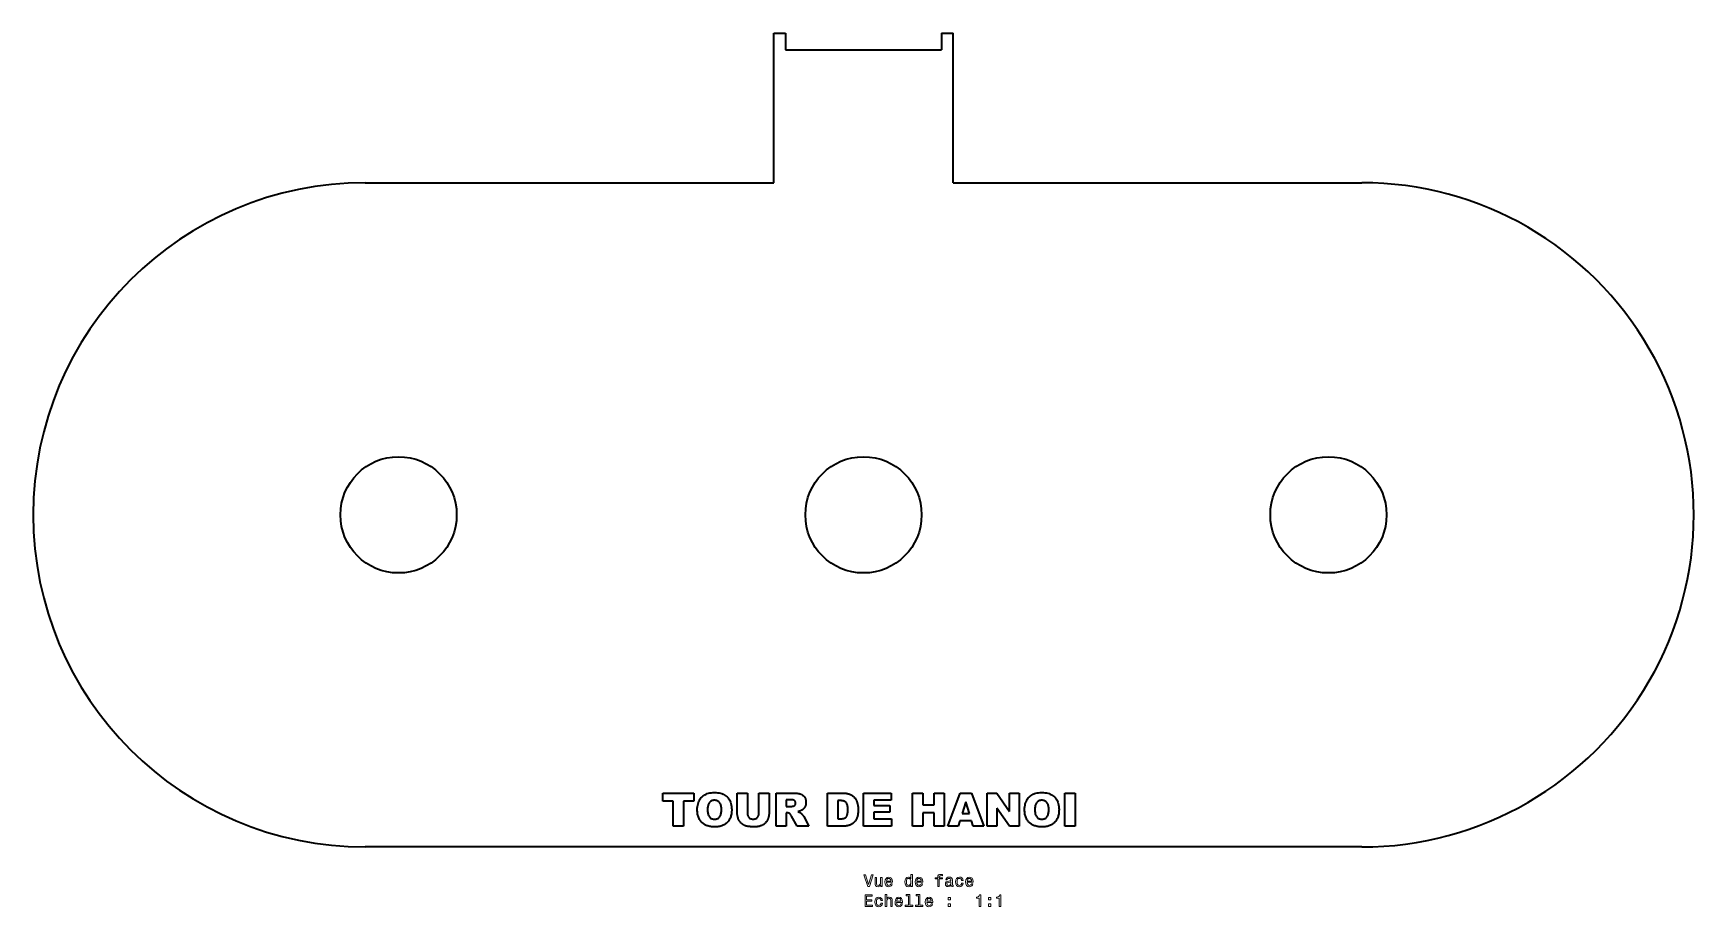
# Model space of a CAD drawing. Extents: x 170 to 670, y 157 to 420.
import ezdxf

# ---------------------------------------------------------------- set-up
doc = ezdxf.new("R2010")
doc.units = 0

msp = doc.modelspace()

# ---------------------------------------------------------------- linework, layer by layer
at = {"color": 7, "lineweight": 35}
for p, q in [((393.5, 374.5), (393.5, 419.5)), ((393.5, 419.5), (397, 419.5)), ((397, 419.5), (397, 414.5)), ((444, 419.5), (447.5, 419.5)), ((444, 419.5), (444, 414.5)), ((447.5, 374.5), (447.5, 419.5)), ((397, 414.5), (444, 414.5)), ((270.5, 374.5), (393.5, 374.5)), ((447.5, 374.5), (570.5, 374.5)), ((360.049805, 188.264359), (360.049805, 190.733658)), ((360.049805, 190.733658), (369.442688, 190.733658)), ((369.442688, 190.733658), (369.442688, 188.264359)), ((372.100067, 189.799149), (372.405029, 190.031067)), ((372.405029, 190.031067), (372.731445, 190.235703)), ((372.731445, 190.235703), (373.079254, 190.413055)), ((373.079254, 190.413055), (373.448486, 190.563126)), ((373.448486, 190.563126), (373.839172, 190.685913)), ((373.839172, 190.685913), (374.251221, 190.781403)), ((374.251221, 190.781403), (374.684723, 190.849625)), ((374.684723, 190.849625), (375.139648, 190.890549)), ((375.139648, 190.890549), (375.615967, 190.90419)), ((375.615967, 190.90419), (376.103821, 190.890793)), ((376.103821, 190.890793), (376.568756, 190.850571)), ((376.568756, 190.850571), (377.010773, 190.783554)), ((377.010773, 190.783554), (377.429871, 190.689728)), ((377.429871, 190.689728), (377.82605, 190.569092)), ((377.82605, 190.569092), (378.19931, 190.421646)), ((378.19931, 190.421646), (378.549652, 190.247406)), ((378.549652, 190.247406), (378.877075, 190.046341)), ((378.877075, 190.046341), (379.18158, 189.818481)), ((382.484985, 184.771851), (382.484985, 190.733658)), ((382.484985, 190.733658), (385.568207, 190.733658)), ((385.568207, 190.733658), (385.568207, 184.628616)), ((388.985657, 184.628616), (388.985657, 190.733658)), ((388.985657, 190.733658), (392.068909, 190.733658)), ((392.068909, 190.733658), (392.068909, 184.771851)), ((394.156189, 190.733658), (399.306274, 190.733658)), ((394.156189, 180.733658), (394.156189, 190.733658)), ((399.306274, 190.733658), (399.585999, 190.731201)), ((399.585999, 190.731201), (399.852234, 190.723831)), ((399.852234, 190.723831), (400.10498, 190.711563)), ((400.10498, 190.711563), (400.344208, 190.694366)), ((400.344208, 190.694366), (400.569916, 190.672272)), ((400.569916, 190.672272), (400.782135, 190.645248)), ((400.782135, 190.645248), (400.980835, 190.613327)), ((400.980835, 190.613327), (401.166016, 190.576492)), ((401.166016, 190.576492), (401.337708, 190.534744)), ((401.337708, 190.534744), (401.495911, 190.488098)), ((401.495911, 190.488098), (401.644409, 190.434784)), ((401.644409, 190.434784), (401.787048, 190.373077)), ((401.787048, 190.373077), (401.923798, 190.302994)), ((401.923798, 190.302994), (402.054688, 190.224518)), ((402.054688, 190.224518), (402.179749, 190.13765)), ((402.179749, 190.13765), (402.298889, 190.042389)), ((402.298889, 190.042389), (402.412201, 189.938736)), ((409.681458, 180.733658), (409.681458, 190.733658)), ((409.681458, 190.733658), (414.272156, 190.733658)), ((414.272156, 190.733658), (414.538452, 190.72998)), ((414.538452, 190.72998), (414.794281, 190.718918)), ((414.794281, 190.718918), (415.039673, 190.7005)), ((415.039673, 190.7005), (415.274628, 190.674728)), ((415.274628, 190.674728), (415.499146, 190.641571)), ((415.499146, 190.641571), (415.713226, 190.601059)), ((415.713226, 190.601059), (415.916901, 190.553162)), ((415.916901, 190.553162), (416.110107, 190.49791)), ((416.110107, 190.49791), (416.292877, 190.435303)), ((416.292877, 190.435303), (416.46521, 190.365311)), ((416.46521, 190.365311), (416.629425, 190.288437)), ((416.629425, 190.288437), (416.787842, 190.205139)), ((416.787842, 190.205139), (416.940491, 190.115448)), ((416.940491, 190.115448), (417.087311, 190.019333)), ((417.087311, 190.019333), (417.228333, 189.916809)), ((420.5, 180.733658), (420.5, 190.733658)), ((420.5, 190.733658), (428.781036, 190.733658)), ((428.781036, 190.733658), (428.781036, 188.598602)), ((435.268066, 180.733658), (435.268066, 190.733658)), ((435.268066, 190.733658), (438.358124, 190.733658)), ((438.358124, 190.733658), (438.358124, 187.234344)), ((441.73465, 190.733658), (444.838318, 190.733658)), ((441.73465, 187.234344), (441.73465, 190.733658)), ((444.838318, 190.733658), (444.838318, 180.733658)), ((445.881989, 180.733658), (449.640503, 190.733658)), ((449.640503, 190.733658), (453.010223, 190.733658)), ((453.010223, 190.733658), (456.768738, 180.733658)), ((457.77832, 180.733658), (457.77832, 190.733658)), ((457.77832, 190.733658), (460.663696, 190.733658)), ((460.663696, 190.733658), (464.429047, 185.201599)), ((464.429047, 185.201599), (464.429047, 190.733658)), ((464.429047, 190.733658), (467.341736, 190.733658)), ((467.341736, 190.733658), (467.341736, 180.733658)), ((470.653961, 189.799149), (470.958923, 190.031067)), ((470.958923, 190.031067), (471.285339, 190.235703)), ((471.285339, 190.235703), (471.633148, 190.413055)), ((471.633148, 190.413055), (472.00238, 190.563126)), ((472.00238, 190.563126), (472.393036, 190.685913)), ((472.393036, 190.685913), (472.805115, 190.781403)), ((472.805115, 190.781403), (473.238617, 190.849625)), ((473.238617, 190.849625), (473.693512, 190.890549)), ((473.693512, 190.890549), (474.169861, 190.90419)), ((474.169861, 190.90419), (474.657715, 190.890793)), ((474.657715, 190.890793), (475.12265, 190.850571)), ((475.12265, 190.850571), (475.564667, 190.783554)), ((475.564667, 190.783554), (475.983765, 190.689728)), ((475.983765, 190.689728), (476.379944, 190.569092)), ((476.379944, 190.569092), (476.753204, 190.421646)), ((476.753204, 190.421646), (477.103546, 190.247406)), ((477.103546, 190.247406), (477.430969, 190.046341)), ((477.430969, 190.046341), (477.735474, 189.818481)), ((481.154846, 180.733658), (481.154846, 190.733658)), ((481.154846, 190.733658), (484.251709, 190.733658)), ((484.251709, 190.733658), (484.251709, 180.733658)), ((363.201233, 188.264359), (360.049805, 188.264359)), ((363.201233, 180.733658), (363.201233, 188.264359)), ((366.29126, 188.264359), (366.29126, 180.733658)), ((369.442688, 188.264359), (366.29126, 188.264359)), ((370.45224, 185.726837), (370.465881, 186.205765)), ((370.459137, 185.382095), (370.45224, 185.726837)), ((370.479797, 185.049072), (370.459137, 185.382095)), ((370.465881, 186.205765), (370.506836, 186.662994)), ((370.514252, 184.727798), (370.479797, 185.049072)), ((370.506836, 186.662994), (370.575043, 187.098526)), ((370.575043, 187.098526), (370.670532, 187.512375)), ((370.670532, 187.512375), (370.793304, 187.904526)), ((370.793304, 187.904526), (370.94339, 188.274994)), ((370.94339, 188.274994), (371.120728, 188.623764)), ((371.120728, 188.623764), (371.325378, 188.950851)), ((371.325378, 188.950851), (371.557312, 189.256241)), ((371.557312, 189.256241), (371.816498, 189.539932)), ((371.816498, 189.539932), (372.100067, 189.799149)), ((373.547943, 186.010132), (373.542297, 185.713196)), ((373.542297, 185.713196), (373.547913, 185.418854)), ((373.547913, 185.418854), (373.564819, 185.141571)), ((373.564941, 186.289734), (373.547943, 186.010132)), ((373.564819, 185.141571), (373.592957, 184.881332)), ((373.593262, 186.552002), (373.564941, 186.289734)), ((373.632874, 186.796967), (373.593262, 186.552002)), ((373.683838, 187.024582), (373.632874, 186.796967)), ((373.746094, 187.234879), (373.683838, 187.024582)), ((373.819702, 187.427856), (373.746094, 187.234879)), ((373.904633, 187.6035), (373.819702, 187.427856)), ((374.000885, 187.761826), (373.904633, 187.6035)), ((374.108459, 187.902832), (374.000885, 187.761826)), ((374.225372, 188.028549), (374.108459, 187.902832)), ((374.34967, 188.141022), (374.225372, 188.028549)), ((374.481323, 188.24028), (374.34967, 188.141022)), ((374.620331, 188.326294), (374.481323, 188.24028)), ((374.766724, 188.399078), (374.620331, 188.326294)), ((374.920471, 188.458618), (374.766724, 188.399078)), ((375.081573, 188.504944), (374.920471, 188.458618)), ((375.250061, 188.538025), (375.081573, 188.504944)), ((375.425903, 188.557877), (375.250061, 188.538025)), ((375.609131, 188.564484), (375.425903, 188.557877)), ((375.800171, 188.557968), (375.609131, 188.564484)), ((375.983093, 188.538437), (375.800171, 188.557968)), ((376.157898, 188.505859), (375.983093, 188.538437)), ((376.324554, 188.460266), (376.157898, 188.505859)), ((376.483124, 188.401627), (376.324554, 188.460266)), ((376.633545, 188.329971), (376.483124, 188.401627)), ((376.775879, 188.245285), (376.633545, 188.329971)), ((376.910095, 188.147568), (376.775879, 188.245285)), ((377.036194, 188.036835), (376.910095, 188.147568)), ((377.154175, 187.913055), (377.036194, 188.036835)), ((377.26239, 187.775162), (377.154175, 187.913055)), ((377.359192, 187.622055), (377.26239, 187.775162)), ((377.444641, 187.453751), (377.359192, 187.622055)), ((377.518677, 187.270218), (377.444641, 187.453751)), ((377.58136, 187.071487), (377.518677, 187.270218)), ((377.632599, 186.857529), (377.58136, 187.071487)), ((377.672485, 186.628372), (377.632599, 186.857529)), ((377.700958, 186.384003), (377.672485, 186.628372)), ((377.674622, 184.935501), (377.701904, 185.219604)), ((377.718048, 186.12442), (377.700958, 186.384003)), ((377.701904, 185.219604), (377.718262, 185.524307)), ((377.723755, 185.849625), (377.718048, 186.12442)), ((377.718262, 185.524307), (377.723755, 185.849625)), ((379.18158, 189.818481), (379.463165, 189.563812)), ((379.463165, 189.563812), (379.719788, 189.284988)), ((379.719788, 189.284988), (379.949402, 188.98468)), ((379.949402, 188.98468), (380.151978, 188.662888)), ((380.151978, 188.662888), (380.327576, 188.319611)), ((380.327576, 188.319611), (380.476135, 187.954834)), ((380.476135, 187.954834), (380.597687, 187.568588)), ((380.597687, 187.568588), (380.69223, 187.160843)), ((380.69223, 187.160843), (380.759766, 186.731613)), ((380.759766, 186.731613), (380.800262, 186.280899)), ((380.790161, 185.132706), (380.760681, 184.813644)), ((380.807861, 185.464386), (380.790161, 185.132706)), ((380.800262, 186.280899), (380.813782, 185.808685)), ((380.813782, 185.808685), (380.807861, 185.464386)), ((397.259888, 188.714554), (397.259888, 186.681824)), ((398.61731, 188.714554), (397.259888, 188.714554)), ((397.259888, 186.681824), (398.562744, 186.681824)), ((398.562744, 186.681824), (398.609009, 186.683182)), ((398.609009, 186.683182), (398.663147, 186.687271)), ((398.781097, 188.71196), (398.61731, 188.714554)), ((398.663147, 186.687271), (398.72522, 186.694092)), ((398.72522, 186.694092), (398.795227, 186.703644)), ((398.934113, 188.704193), (398.781097, 188.71196)), ((398.795227, 186.703644), (398.873108, 186.715927)), ((398.873108, 186.715927), (398.958923, 186.730927)), ((399.076324, 188.691223), (398.934113, 188.704193)), ((398.958923, 186.730927), (399.052673, 186.748657)), ((399.052673, 186.748657), (399.154297, 186.769135)), ((399.207764, 188.67308), (399.076324, 188.691223)), ((399.154297, 186.769135), (399.263855, 186.792328)), ((399.32843, 188.64975), (399.207764, 188.67308)), ((399.263855, 186.792328), (399.381317, 186.818237)), ((399.438324, 188.621246), (399.32843, 188.64975)), ((399.381317, 186.818237), (399.441589, 186.832428)), ((399.537445, 188.58754), (399.438324, 188.621246)), ((399.441589, 186.832428), (399.499573, 186.850433)), ((399.499573, 186.850433), (399.555359, 186.872269)), ((399.625793, 188.54866), (399.537445, 188.58754)), ((399.555359, 186.872269), (399.608856, 186.897919)), ((399.608856, 186.897919), (399.660126, 186.927383)), ((399.703339, 188.504593), (399.625793, 188.54866)), ((399.660126, 186.927383), (399.709137, 186.960663)), ((399.770142, 188.455353), (399.703339, 188.504593)), ((399.709137, 186.960663), (399.75589, 186.997772)), ((399.75589, 186.997772), (399.800415, 187.038712)), ((399.82843, 188.40126), (399.770142, 188.455353)), ((399.800415, 187.038712), (399.842651, 187.08345)), ((399.880615, 188.342667), (399.82843, 188.40126)), ((399.842651, 187.08345), (399.88269, 187.132019)), ((399.926666, 188.279572), (399.880615, 188.342667)), ((399.88269, 187.132019), (399.919617, 187.183243)), ((399.919617, 187.183243), (399.952637, 187.235977)), ((399.966553, 188.21196), (399.926666, 188.279572)), ((399.952637, 187.235977), (399.981812, 187.290207)), ((400.000336, 188.139862), (399.966553, 188.21196)), ((399.981812, 187.290207), (400.00708, 187.345932)), ((400.027954, 188.063263), (400.000336, 188.139862)), ((400.00708, 187.345932), (400.028473, 187.403168)), ((400.049438, 187.982162), (400.027954, 188.063263)), ((400.028473, 187.403168), (400.045959, 187.461899)), ((400.045959, 187.461899), (400.05957, 187.522125)), ((400.064819, 187.896545), (400.049438, 187.982162)), ((400.05957, 187.522125), (400.069305, 187.583862)), ((400.074005, 187.806442), (400.064819, 187.896545)), ((400.069305, 187.583862), (400.075134, 187.647095)), ((400.077087, 187.711823), (400.074005, 187.806442)), ((400.075134, 187.647095), (400.077087, 187.711823)), ((400.900879, 185.17923), (400.766022, 185.147034)), ((400.766022, 185.147034), (400.873535, 185.110199)), ((400.873535, 185.110199), (400.975037, 185.073364)), ((401.029877, 185.213058), (400.900879, 185.17923)), ((400.975037, 185.073364), (401.070526, 185.03653)), ((401.153015, 185.248535), (401.029877, 185.213058)), ((401.070526, 185.03653), (401.160034, 184.999695)), ((401.270264, 185.285629), (401.153015, 185.248535)), ((401.381653, 185.324387), (401.270264, 185.285629)), ((401.487183, 185.364761), (401.381653, 185.324387)), ((401.586853, 185.406784), (401.487183, 185.364761)), ((401.680634, 185.450439), (401.586853, 185.406784)), ((401.768555, 185.495728), (401.680634, 185.450439)), ((401.850616, 185.542664), (401.768555, 185.495728)), ((401.972107, 185.61998), (401.850616, 185.542664)), ((402.088257, 185.701874), (401.972107, 185.61998)), ((402.199097, 185.78833), (402.088257, 185.701874)), ((402.304626, 185.879364), (402.199097, 185.78833)), ((402.404846, 185.97496), (402.304626, 185.879364)), ((402.499725, 186.075134), (402.404846, 185.97496)), ((402.412201, 189.938736), (402.519653, 189.826706)), ((402.589294, 186.179871), (402.499725, 186.075134)), ((402.519653, 189.826706), (402.621216, 189.706268)), ((402.673523, 186.289185), (402.589294, 186.179871)), ((402.621216, 189.706268), (402.716919, 189.577454)), ((402.752441, 186.403061), (402.673523, 186.289185)), ((402.716919, 189.577454), (402.805054, 189.441528)), ((402.82605, 186.521515), (402.752441, 186.403061)), ((402.805054, 189.441528), (402.883911, 189.29982)), ((402.893433, 186.644531), (402.82605, 186.521515)), ((402.883911, 189.29982), (402.953491, 189.152313)), ((402.953735, 186.772125), (402.893433, 186.644531)), ((402.953491, 189.152313), (403.013794, 188.999008)), ((403.006958, 186.904297), (402.953735, 186.772125)), ((403.05307, 187.041031), (403.006958, 186.904297)), ((403.013794, 188.999008), (403.064819, 188.839905)), ((403.092102, 187.182327), (403.05307, 187.041031)), ((403.064819, 188.839905), (403.106567, 188.674988)), ((403.124023, 187.328201), (403.092102, 187.182327)), ((403.106567, 188.674988), (403.139008, 188.504288)), ((403.148834, 187.478638), (403.124023, 187.328201)), ((403.139008, 188.504288), (403.162201, 188.327789)), ((403.166565, 187.633652), (403.148834, 187.478638)), ((403.162201, 188.327789), (403.176117, 188.145493)), ((403.177216, 187.793243), (403.166565, 187.633652)), ((403.176117, 188.145493), (403.180756, 187.957397)), ((403.180756, 187.957397), (403.177216, 187.793243)), ((413.542297, 188.468994), (412.771484, 188.468994)), ((412.771484, 188.468994), (412.771484, 183.005142)), ((413.775574, 188.46312), (413.542297, 188.468994)), ((413.995239, 188.445526), (413.775574, 188.46312)), ((414.201233, 188.416199), (413.995239, 188.445526)), ((414.393585, 188.375137), (414.201233, 188.416199)), ((414.572296, 188.322327), (414.393585, 188.375137)), ((414.737366, 188.257812), (414.572296, 188.322327)), ((414.888794, 188.181549), (414.737366, 188.257812)), ((415.026611, 188.093552), (414.888794, 188.181549)), ((415.150757, 187.99382), (415.026611, 188.093552)), ((415.261261, 187.882355), (415.150757, 187.99382)), ((415.359772, 187.755005), (415.261261, 187.882355)), ((415.447876, 187.607605), (415.359772, 187.755005)), ((415.525635, 187.44014), (415.447876, 187.607605)), ((415.593048, 187.252625), (415.525635, 187.44014)), ((415.650085, 187.045044), (415.593048, 187.252625)), ((415.696716, 186.817429), (415.650085, 187.045044)), ((415.733032, 186.569748), (415.696716, 186.817429)), ((415.758942, 186.302002), (415.733032, 186.569748)), ((415.742554, 184.852341), (415.758789, 185.045898)), ((415.758789, 185.045898), (415.770386, 185.252762)), ((415.774506, 186.014221), (415.758942, 186.302002)), ((415.770386, 185.252762), (415.777344, 185.472916)), ((415.779663, 185.706375), (415.774506, 186.014221)), ((415.777344, 185.472916), (415.779663, 185.706375)), ((417.228333, 189.916809), (417.363556, 189.807877)), ((417.363556, 189.807877), (417.493011, 189.69252)), ((417.493011, 189.69252), (417.616638, 189.57077)), ((417.616638, 189.57077), (417.734497, 189.442596)), ((417.734497, 189.442596), (417.846527, 189.308014)), ((417.846527, 189.308014), (417.952637, 189.167969)), ((417.952637, 189.167969), (418.052795, 189.023422)), ((418.052795, 189.023422), (418.146942, 188.874374)), ((418.146942, 188.874374), (418.235077, 188.72084)), ((418.235077, 188.72084), (418.3172, 188.56279)), ((418.3172, 188.56279), (418.393311, 188.400238)), ((418.393311, 188.400238), (418.46344, 188.233185)), ((418.46344, 188.233185), (418.527557, 188.06163)), ((418.527557, 188.06163), (418.585663, 187.885574)), ((418.585663, 187.885574), (418.637787, 187.705002)), ((418.637787, 187.705002), (418.684448, 187.521103)), ((418.684448, 187.521103), (418.726196, 187.335022)), ((418.726196, 187.335022), (418.763031, 187.146759)), ((418.763031, 187.146759), (418.794952, 186.956299)), ((418.794952, 186.956299), (418.82196, 186.763672)), ((418.82196, 186.763672), (418.844086, 186.568848)), ((418.844086, 186.568848), (418.861267, 186.371857)), ((418.868744, 185.15535), (418.850525, 184.870728)), ((418.861267, 186.371857), (418.873535, 186.172668)), ((418.8797, 185.454361), (418.868744, 185.15535)), ((418.873535, 186.172668), (418.88089, 185.971313)), ((418.883362, 185.767761), (418.8797, 185.454361)), ((418.88089, 185.971313), (418.883362, 185.767761)), ((423.596863, 188.598602), (423.596863, 187.009232)), ((428.781036, 188.598602), (423.596863, 188.598602)), ((423.596863, 187.009232), (428.405853, 187.009232)), ((428.405853, 187.009232), (428.405853, 184.969681)), ((438.358124, 187.234344), (441.73465, 187.234344)), ((451.29126, 188.141571), (450.193054, 184.546753)), ((452.396301, 184.546753), (451.29126, 188.141571)), ((464.429047, 180.733658), (460.684174, 186.224792)), ((460.684174, 186.224792), (460.684174, 180.733658)), ((469.006134, 185.726837), (469.019775, 186.205765)), ((469.013031, 185.382095), (469.006134, 185.726837)), ((469.033691, 185.049072), (469.013031, 185.382095)), ((469.019775, 186.205765), (469.060699, 186.662994)), ((469.068146, 184.727798), (469.033691, 185.049072)), ((469.060699, 186.662994), (469.128906, 187.098526)), ((469.128906, 187.098526), (469.224426, 187.512375)), ((469.224426, 187.512375), (469.347198, 187.904526)), ((469.347198, 187.904526), (469.497253, 188.274994)), ((469.497253, 188.274994), (469.674622, 188.623764)), ((469.674622, 188.623764), (469.879272, 188.950851)), ((469.879272, 188.950851), (470.111176, 189.256241)), ((470.111176, 189.256241), (470.370392, 189.539932)), ((470.370392, 189.539932), (470.653961, 189.799149)), ((472.101837, 186.010132), (472.096191, 185.713196)), ((472.096191, 185.713196), (472.101807, 185.418854)), ((472.101807, 185.418854), (472.118683, 185.141571)), ((472.118835, 186.289734), (472.101837, 186.010132)), ((472.118683, 185.141571), (472.14682, 184.881332)), ((472.147125, 186.552002), (472.118835, 186.289734)), ((472.186768, 186.796967), (472.147125, 186.552002)), ((472.237732, 187.024582), (472.186768, 186.796967)), ((472.299988, 187.234879), (472.237732, 187.024582)), ((472.373596, 187.427856), (472.299988, 187.234879)), ((472.458527, 187.6035), (472.373596, 187.427856)), ((472.554779, 187.761826), (472.458527, 187.6035)), ((472.662354, 187.902832), (472.554779, 187.761826)), ((472.779266, 188.028549), (472.662354, 187.902832)), ((472.903534, 188.141022), (472.779266, 188.028549)), ((473.035187, 188.24028), (472.903534, 188.141022)), ((473.174194, 188.326294), (473.035187, 188.24028)), ((473.320587, 188.399078), (473.174194, 188.326294)), ((473.474335, 188.458618), (473.320587, 188.399078)), ((473.635468, 188.504944), (473.474335, 188.458618)), ((473.803955, 188.538025), (473.635468, 188.504944)), ((473.979797, 188.557877), (473.803955, 188.538025)), ((474.163025, 188.564484), (473.979797, 188.557877)), ((474.354065, 188.557968), (474.163025, 188.564484)), ((474.536987, 188.538437), (474.354065, 188.557968)), ((474.711761, 188.505859), (474.536987, 188.538437)), ((474.878448, 188.460266), (474.711761, 188.505859)), ((475.036987, 188.401627), (474.878448, 188.460266)), ((475.187439, 188.329971), (475.036987, 188.401627)), ((475.329773, 188.245285), (475.187439, 188.329971)), ((475.463989, 188.147568), (475.329773, 188.245285)), ((475.590088, 188.036835), (475.463989, 188.147568)), ((475.708038, 187.913055), (475.590088, 188.036835)), ((475.816284, 187.775162), (475.708038, 187.913055)), ((475.913086, 187.622055), (475.816284, 187.775162)), ((475.998535, 187.453751), (475.913086, 187.622055)), ((476.072571, 187.270218), (475.998535, 187.453751)), ((476.135223, 187.071487), (476.072571, 187.270218)), ((476.186493, 186.857529), (476.135223, 187.071487)), ((476.226349, 186.628372), (476.186493, 186.857529)), ((476.254822, 186.384003), (476.226349, 186.628372)), ((476.228516, 184.935501), (476.255798, 185.219604)), ((476.271912, 186.12442), (476.254822, 186.384003)), ((476.255798, 185.219604), (476.272156, 185.524307)), ((476.277618, 185.849625), (476.271912, 186.12442)), ((476.272156, 185.524307), (476.277618, 185.849625)), ((477.735474, 189.818481), (478.017059, 189.563812)), ((478.017059, 189.563812), (478.273651, 189.284988)), ((478.273651, 189.284988), (478.503265, 188.98468)), ((478.503265, 188.98468), (478.705872, 188.662888)), ((478.705872, 188.662888), (478.881439, 188.319611)), ((478.881439, 188.319611), (479.029999, 187.954834)), ((479.029999, 187.954834), (479.15155, 187.568588)), ((479.15155, 187.568588), (479.246094, 187.160843)), ((479.246094, 187.160843), (479.313629, 186.731613)), ((479.313629, 186.731613), (479.354156, 186.280899)), ((479.344055, 185.132706), (479.314575, 184.813644)), ((479.361755, 185.464386), (479.344055, 185.132706)), ((479.354156, 186.280899), (479.367676, 185.808685)), ((479.367676, 185.808685), (479.361755, 185.464386)), ((366.29126, 180.733658), (363.201233, 180.733658)), ((370.5625, 184.418243), (370.514252, 184.727798)), ((370.624481, 184.120422), (370.5625, 184.418243)), ((370.700256, 183.834335), (370.624481, 184.120422)), ((370.789825, 183.559982), (370.700256, 183.834335)), ((370.893188, 183.297363), (370.789825, 183.559982)), ((371.010315, 183.046478), (370.893188, 183.297363)), ((371.141205, 182.807327), (371.010315, 183.046478)), ((371.283203, 182.580322), (371.141205, 182.807327)), ((371.433563, 182.36586), (371.283203, 182.580322)), ((371.592316, 182.16394), (371.433563, 182.36586)), ((371.759491, 181.974579), (371.592316, 182.16394)), ((371.935028, 181.797775), (371.759491, 181.974579)), ((372.118958, 181.633514), (371.935028, 181.797775)), ((372.311279, 181.481812), (372.118958, 181.633514)), ((372.512024, 181.342667), (372.311279, 181.481812)), ((372.72113, 181.216064), (372.512024, 181.342667)), ((372.938599, 181.102005), (372.72113, 181.216064)), ((373.166138, 180.999619), (372.938599, 181.102005)), ((373.405334, 180.908005), (373.166138, 180.999619)), ((373.656189, 180.827179), (373.405334, 180.908005)), ((373.592957, 184.881332), (373.632324, 184.638153)), ((373.632324, 184.638153), (373.682983, 184.412033)), ((373.918701, 180.757126), (373.656189, 180.827179)), ((373.682983, 184.412033), (373.744873, 184.202957)), ((373.744873, 184.202957), (373.818054, 184.010941)), ((373.818054, 184.010941), (373.902466, 183.835983)), ((373.902466, 183.835983), (373.998108, 183.67807)), ((374.192871, 180.697845), (373.918701, 180.757126)), ((373.998108, 183.67807), (374.105042, 183.537201)), ((374.105042, 183.537201), (374.221649, 183.411484)), ((374.478699, 180.649353), (374.192871, 180.697845)), ((374.221649, 183.411484), (374.346375, 183.299011)), ((374.346375, 183.299011), (374.479218, 183.199753)), ((374.776245, 180.611618), (374.478699, 180.649353)), ((374.479218, 183.199753), (374.620178, 183.113739)), ((374.620178, 183.113739), (374.769287, 183.040955)), ((374.769287, 183.040955), (374.926453, 182.9814)), ((375.085388, 180.584686), (374.776245, 180.611618)), ((374.926453, 182.9814), (375.091797, 182.935089)), ((375.40625, 180.568512), (375.085388, 180.584686)), ((375.091797, 182.935089), (375.265198, 182.902008)), ((375.265198, 182.902008), (375.446777, 182.882156)), ((375.738739, 180.563126), (375.40625, 180.568512)), ((375.446777, 182.882156), (375.636414, 182.875534)), ((375.636414, 182.875534), (375.831116, 182.882019)), ((376.066132, 180.569366), (375.738739, 180.563126)), ((375.831116, 182.882019), (376.016785, 182.901459)), ((376.016785, 182.901459), (376.193451, 182.933868)), ((376.382538, 180.588089), (376.066132, 180.569366)), ((376.193451, 182.933868), (376.361115, 182.979218)), ((376.361115, 182.979218), (376.519775, 183.037552)), ((376.687958, 180.619293), (376.382538, 180.588089)), ((376.519775, 183.037552), (376.669434, 183.108826)), ((376.669434, 183.108826), (376.810089, 183.193069)), ((376.982391, 180.662994), (376.687958, 180.619293)), ((376.810089, 183.193069), (376.941742, 183.290268)), ((376.941742, 183.290268), (377.064392, 183.400436)), ((377.265869, 180.719162), (376.982391, 180.662994)), ((377.064392, 183.400436), (377.17804, 183.52356)), ((377.17804, 183.52356), (377.281738, 183.663467)), ((377.53833, 180.787811), (377.265869, 180.719162)), ((377.281738, 183.663467), (377.374481, 183.823975)), ((377.374481, 183.823975), (377.45636, 184.005081)), ((377.45636, 184.005081), (377.527283, 184.206787)), ((377.527283, 184.206787), (377.587311, 184.429092)), ((377.799835, 180.868958), (377.53833, 180.787811)), ((377.587311, 184.429092), (377.636414, 184.671997)), ((377.636414, 184.671997), (377.674622, 184.935501)), ((378.050354, 180.962585), (377.799835, 180.868958)), ((378.289856, 181.06868), (378.050354, 180.962585)), ((378.518433, 181.187271), (378.289856, 181.06868)), ((378.736206, 181.317078), (378.518433, 181.187271)), ((378.943512, 181.456848), (378.736206, 181.317078)), ((379.14032, 181.606583), (378.943512, 181.456848)), ((379.326599, 181.766266), (379.14032, 181.606583)), ((379.50238, 181.935913), (379.326599, 181.766266)), ((379.667664, 182.115509), (379.50238, 181.935913)), ((379.822449, 182.305084), (379.667664, 182.115509)), ((379.966705, 182.504593), (379.822449, 182.305084)), ((380.100464, 182.714081), (379.966705, 182.504593)), ((380.223755, 182.933517), (380.100464, 182.714081)), ((380.335846, 183.164246), (380.223755, 182.933517)), ((380.436157, 183.407593), (380.335846, 183.164246)), ((380.524658, 183.663574), (380.436157, 183.407593)), ((380.601379, 183.932159), (380.524658, 183.663574)), ((380.66626, 184.213364), (380.601379, 183.932159)), ((380.71936, 184.507187), (380.66626, 184.213364)), ((380.760681, 184.813644), (380.71936, 184.507187)), ((382.487854, 184.62233), (382.484985, 184.771851)), ((382.49646, 184.468445), (382.487854, 184.62233)), ((382.510773, 184.310196), (382.49646, 184.468445)), ((382.530823, 184.147568), (382.510773, 184.310196)), ((382.55661, 183.980591), (382.530823, 184.147568)), ((382.588135, 183.809235), (382.55661, 183.980591)), ((382.625366, 183.633514), (382.588135, 183.809235)), ((382.668335, 183.453445), (382.625366, 183.633514)), ((382.717041, 183.268997), (382.668335, 183.453445)), ((382.771484, 183.080185), (382.717041, 183.268997)), ((382.809998, 182.961823), (382.771484, 183.080185)), ((382.854553, 182.844162), (382.809998, 182.961823)), ((382.905212, 182.727173), (382.854553, 182.844162)), ((382.961945, 182.61087), (382.905212, 182.727173)), ((383.024719, 182.495255), (382.961945, 182.61087)), ((383.093567, 182.38031), (383.024719, 182.495255)), ((383.168518, 182.266052), (383.093567, 182.38031)), ((383.249512, 182.152481), (383.168518, 182.266052)), ((383.336609, 182.039597), (383.249512, 182.152481)), ((383.429749, 181.927383), (383.336609, 182.039597)), ((383.526917, 181.818069), (383.429749, 181.927383)), ((383.626038, 181.713882), (383.526917, 181.818069)), ((383.727173, 181.614792), (383.626038, 181.713882)), ((383.830292, 181.520828), (383.727173, 181.614792)), ((383.935364, 181.431992), (383.830292, 181.520828)), ((384.042419, 181.348251), (383.935364, 181.431992)), ((384.151459, 181.269638), (384.042419, 181.348251)), ((384.262482, 181.196136), (384.151459, 181.269638)), ((384.375488, 181.127762), (384.262482, 181.196136)), ((384.490448, 181.064484), (384.375488, 181.127762)), ((384.609253, 181.005798), (384.490448, 181.064484)), ((384.733704, 180.951126), (384.609253, 181.005798)), ((384.863831, 180.900467), (384.733704, 180.951126)), ((384.999573, 180.853851), (384.863831, 180.900467)), ((385.141022, 180.811249), (384.999573, 180.853851)), ((385.288147, 180.772675), (385.141022, 180.811249)), ((385.440887, 180.738129), (385.288147, 180.772675)), ((385.599304, 180.707596), (385.440887, 180.738129)), ((385.568207, 184.628616), (385.572754, 184.468475)), ((385.572754, 184.468475), (385.586365, 184.315506)), ((385.586365, 184.315506), (385.609039, 184.169708)), ((385.763397, 180.681107), (385.599304, 180.707596)), ((385.609039, 184.169708), (385.640808, 184.031067)), ((385.640808, 184.031067), (385.68161, 183.899582)), ((385.68161, 183.899582), (385.731506, 183.775269)), ((385.731506, 183.775269), (385.790466, 183.658112)), ((385.933167, 180.65863), (385.763397, 180.681107)), ((385.790466, 183.658112), (385.858521, 183.548126)), ((385.858521, 183.548126), (385.935638, 183.445282)), ((386.104401, 180.639191), (385.933167, 180.65863)), ((385.935638, 183.445282), (386.02182, 183.349625)), ((386.02182, 183.349625), (386.116058, 183.262131)), ((386.27298, 180.621796), (386.104401, 180.639191)), ((386.116058, 183.262131), (386.217346, 183.183868)), ((386.217346, 183.183868), (386.325623, 183.114792)), ((386.438904, 180.606445), (386.27298, 180.621796)), ((386.325623, 183.114792), (386.440918, 183.054947)), ((386.602173, 180.59314), (386.438904, 180.606445)), ((386.440918, 183.054947), (386.563263, 183.004288)), ((386.563263, 183.004288), (386.692627, 182.96286)), ((386.762787, 180.581879), (386.602173, 180.59314)), ((386.692627, 182.96286), (386.829041, 182.930618)), ((386.920715, 180.572678), (386.762787, 180.581879)), ((386.829041, 182.930618), (386.972443, 182.907608)), ((387.076019, 180.565506), (386.920715, 180.572678)), ((386.972443, 182.907608), (387.122864, 182.893784)), ((387.228638, 180.560394), (387.076019, 180.565506)), ((387.122864, 182.893784), (387.280334, 182.889191)), ((387.378601, 180.557327), (387.228638, 180.560394)), ((387.280334, 182.889191), (387.436523, 182.893723)), ((387.52594, 180.556305), (387.378601, 180.557327)), ((387.436523, 182.893723), (387.585815, 182.907333)), ((387.774689, 180.559647), (387.52594, 180.556305)), ((387.585815, 182.907333), (387.72821, 182.930008)), ((387.72821, 182.930008), (387.863708, 182.961761)), ((388.016235, 180.569672), (387.774689, 180.559647)), ((387.863708, 182.961761), (387.99231, 183.002594)), ((387.99231, 183.002594), (388.114044, 183.05249)), ((388.250549, 180.58638), (388.016235, 180.569672)), ((388.114044, 183.05249), (388.228882, 183.11145)), ((388.228882, 183.11145), (388.336853, 183.179504)), ((388.477631, 180.609787), (388.250549, 180.58638)), ((388.336853, 183.179504), (388.437897, 183.256607)), ((388.437897, 183.256607), (388.532043, 183.342804)), ((388.697479, 180.639862), (388.477631, 180.609787)), ((388.532043, 183.342804), (388.618225, 183.437302)), ((388.618225, 183.437302), (388.695374, 183.539383)), ((388.695374, 183.539383), (388.763397, 183.649033)), ((388.910095, 180.676636), (388.697479, 180.639862)), ((388.763397, 183.649033), (388.822388, 183.766266)), ((388.822388, 183.766266), (388.872253, 183.891052)), ((388.872253, 183.891052), (388.913086, 184.023422)), ((389.115479, 180.720078), (388.910095, 180.676636)), ((388.913086, 184.023422), (388.944855, 184.163361)), ((388.944855, 184.163361), (388.967529, 184.310867)), ((388.967529, 184.310867), (388.98114, 184.465958)), ((388.98114, 184.465958), (388.985657, 184.628616)), ((389.31366, 180.770218), (389.115479, 180.720078)), ((389.504578, 180.827042), (389.31366, 180.770218)), ((389.688263, 180.890549), (389.504578, 180.827042)), ((389.817291, 180.941803), (389.688263, 180.890549)), ((389.94516, 181.000092), (389.817291, 180.941803)), ((390.071838, 181.065414), (389.94516, 181.000092)), ((390.197388, 181.137756), (390.071838, 181.065414)), ((390.321777, 181.217117), (390.197388, 181.137756)), ((390.445007, 181.303513), (390.321777, 181.217117)), ((390.567078, 181.396927), (390.445007, 181.303513)), ((390.687988, 181.497375), (390.567078, 181.396927)), ((390.807739, 181.604843), (390.687988, 181.497375)), ((390.926331, 181.71933), (390.807739, 181.604843)), ((391.041199, 181.839325), (390.926331, 181.71933)), ((391.14978, 181.963257), (391.041199, 181.839325)), ((391.252106, 182.091156), (391.14978, 181.963257)), ((391.348145, 182.223022), (391.252106, 182.091156)), ((391.437927, 182.358826), (391.348145, 182.223022)), ((391.521423, 182.498596), (391.437927, 182.358826)), ((391.598633, 182.642319), (391.521423, 182.498596)), ((391.669556, 182.790009), (391.598633, 182.642319)), ((391.734253, 182.941635), (391.669556, 182.790009)), ((391.792633, 183.097229), (391.734253, 182.941635)), ((391.845123, 183.255798), (391.792633, 183.097229)), ((391.89209, 183.416336), (391.845123, 183.255798)), ((391.933533, 183.578842), (391.89209, 183.416336)), ((391.969421, 183.743347), (391.933533, 183.578842)), ((391.999817, 183.909821), (391.969421, 183.743347)), ((392.024689, 184.078262), (391.999817, 183.909821)), ((392.044037, 184.248703), (392.024689, 184.078262)), ((392.057861, 184.421112), (392.044037, 184.248703)), ((392.066132, 184.59549), (392.057861, 184.421112)), ((392.068909, 184.771851), (392.066132, 184.59549)), ((397.259888, 180.733658), (394.156189, 180.733658)), ((397.259888, 184.792328), (397.259888, 180.733658)), ((397.532745, 184.792328), (397.259888, 184.792328)), ((397.616455, 184.790009), (397.532745, 184.792328)), ((397.698364, 184.783051), (397.616455, 184.790009)), ((397.778503, 184.771454), (397.698364, 184.783051)), ((397.856873, 184.755219), (397.778503, 184.771454)), ((397.933472, 184.734344), (397.856873, 184.755219)), ((398.008331, 184.708832), (397.933472, 184.734344)), ((398.08136, 184.67868), (398.008331, 184.708832)), ((398.152649, 184.64389), (398.08136, 184.67868)), ((398.222168, 184.604462), (398.152649, 184.64389)), ((398.289917, 184.560394), (398.222168, 184.604462)), ((398.339691, 184.520767), (398.289917, 184.560394)), ((398.390869, 184.472809), (398.339691, 184.520767)), ((398.44339, 184.416534), (398.390869, 184.472809)), ((398.497253, 184.351944), (398.44339, 184.416534)), ((398.552521, 184.279022), (398.497253, 184.351944)), ((398.609131, 184.197784), (398.552521, 184.279022)), ((398.667114, 184.108215), (398.609131, 184.197784)), ((398.726471, 184.01033), (398.667114, 184.108215)), ((398.78717, 183.904129), (398.726471, 184.01033)), ((398.849243, 183.789597), (398.78717, 183.904129)), ((400.5, 180.733658), (398.849243, 183.789597)), ((403.992493, 180.733658), (400.5, 180.733658)), ((401.160034, 184.999695), (401.24353, 184.96286)), ((401.24353, 184.96286), (401.321014, 184.926025)), ((401.321014, 184.926025), (401.392487, 184.889191)), ((401.392487, 184.889191), (401.457977, 184.852356)), ((401.457977, 184.852356), (401.517456, 184.815506)), ((401.517456, 184.815506), (401.570923, 184.778671)), ((401.570923, 184.778671), (401.606567, 184.751328)), ((401.606567, 184.751328), (401.645294, 184.718384)), ((401.645294, 184.718384), (401.687073, 184.67984)), ((401.687073, 184.67984), (401.731934, 184.635712)), ((401.731934, 184.635712), (401.779846, 184.585983)), ((401.779846, 184.585983), (401.830811, 184.530655)), ((401.830811, 184.530655), (401.884888, 184.469742)), ((401.884888, 184.469742), (401.942017, 184.403229)), ((401.942017, 184.403229), (402.002197, 184.331131)), ((402.002197, 184.331131), (402.065491, 184.253433)), ((402.065491, 184.253433), (402.128143, 184.174789)), ((402.128143, 184.174789), (402.186493, 184.099823)), ((402.186493, 184.099823), (402.24054, 184.028549)), ((402.24054, 184.028549), (402.290314, 183.960938)), ((402.290314, 183.960938), (402.335785, 183.897034)), ((402.335785, 183.897034), (402.376953, 183.836792)), ((402.376953, 183.836792), (402.413818, 183.780243)), ((402.413818, 183.780243), (402.446381, 183.727386)), ((402.446381, 183.727386), (402.47467, 183.678207)), ((402.47467, 183.678207), (402.498627, 183.632706)), ((402.498627, 183.632706), (403.992493, 180.733658)), ((414.272156, 180.733658), (409.681458, 180.733658)), ((412.771484, 183.005142), (413.528656, 183.005142)), ((413.528656, 183.005142), (413.716797, 183.007294)), ((413.716797, 183.007294), (413.893738, 183.013733)), ((413.893738, 183.013733), (414.059479, 183.02449)), ((414.059479, 183.02449), (414.21405, 183.03952)), ((414.21405, 183.03952), (414.357422, 183.058868)), ((414.439148, 180.736389), (414.272156, 180.733658)), ((414.357422, 183.058868), (414.489624, 183.082504)), ((414.609955, 180.744568), (414.439148, 180.736389)), ((414.489624, 183.082504), (414.610657, 183.110428)), ((414.784576, 180.758209), (414.609955, 180.744568)), ((414.610657, 183.110428), (414.720459, 183.142654)), ((414.720459, 183.142654), (414.819092, 183.179184)), ((414.963013, 180.777313), (414.784576, 180.758209)), ((414.819092, 183.179184), (414.906555, 183.220016)), ((414.906555, 183.220016), (414.986633, 183.26619)), ((415.145294, 180.801865), (414.963013, 180.777313)), ((414.986633, 183.26619), (415.063171, 183.318787)), ((415.063171, 183.318787), (415.136169, 183.377792)), ((415.136169, 183.377792), (415.205597, 183.443207)), ((415.33136, 180.831879), (415.145294, 180.801865)), ((415.205597, 183.443207), (415.271484, 183.51503)), ((415.271484, 183.51503), (415.333832, 183.593277)), ((415.521301, 180.867355), (415.33136, 180.831879)), ((415.333832, 183.593277), (415.392639, 183.677933)), ((415.392639, 183.677933), (415.447876, 183.768997)), ((415.447876, 183.768997), (415.499573, 183.86647)), ((415.499573, 183.86647), (415.54776, 183.970352)), ((415.714996, 180.908279), (415.521301, 180.867355)), ((415.54776, 183.970352), (415.591797, 184.084106)), ((415.591797, 184.084106), (415.631226, 184.211151)), ((415.631226, 184.211151), (415.666016, 184.351501)), ((415.666016, 184.351501), (415.696167, 184.505142)), ((415.696167, 184.505142), (415.72168, 184.672089)), ((415.912537, 180.954666), (415.714996, 180.908279)), ((415.72168, 184.672089), (415.742554, 184.852341)), ((416.113922, 181.006516), (415.912537, 180.954666)), ((416.261658, 181.050064), (416.113922, 181.006516)), ((416.407501, 181.101593), (416.261658, 181.050064)), ((416.551422, 181.161118), (416.407501, 181.101593)), ((416.693451, 181.228607), (416.551422, 181.161118)), ((416.833557, 181.304092), (416.693451, 181.228607)), ((416.971741, 181.387543), (416.833557, 181.304092)), ((417.108063, 181.478989), (416.971741, 181.387543)), ((417.242432, 181.5784), (417.108063, 181.478989)), ((417.374878, 181.685806), (417.242432, 181.5784)), ((417.505463, 181.801193), (417.374878, 181.685806)), ((417.632233, 181.923431), (417.505463, 181.801193)), ((417.753357, 182.051392), (417.632233, 181.923431)), ((417.868805, 182.185089), (417.753357, 182.051392)), ((417.978577, 182.324524), (417.868805, 182.185089)), ((418.082703, 182.469681), (417.978577, 182.324524)), ((418.181183, 182.62056), (418.082703, 182.469681)), ((418.273987, 182.777176), (418.181183, 182.62056)), ((418.361115, 182.939529), (418.273987, 182.777176)), ((418.442596, 183.107605), (418.361115, 182.939529)), ((418.518433, 183.281403), (418.442596, 183.107605)), ((418.587769, 183.465271), (418.518433, 183.281403)), ((418.649811, 183.663528), (418.587769, 183.465271)), ((418.704529, 183.87619), (418.649811, 183.663528)), ((418.751984, 184.103241), (418.704529, 183.87619)), ((418.792114, 184.344681), (418.751984, 184.103241)), ((418.824982, 184.60051), (418.792114, 184.344681)), ((418.850525, 184.870728), (418.824982, 184.60051)), ((428.931091, 180.733658), (420.5, 180.733658)), ((423.596863, 184.969681), (423.596863, 182.998322)), ((428.405853, 184.969681), (423.596863, 184.969681)), ((423.596863, 182.998322), (428.931091, 182.998322)), ((428.931091, 182.998322), (428.931091, 180.733658)), ((438.358124, 180.733658), (435.268066, 180.733658)), ((438.358124, 184.778671), (438.358124, 180.733658)), ((441.73465, 184.778671), (438.358124, 184.778671)), ((441.73465, 180.733658), (441.73465, 184.778671)), ((444.838318, 180.733658), (441.73465, 180.733658)), ((449.040253, 180.733658), (445.881989, 180.733658)), ((449.524536, 182.384415), (449.040253, 180.733658)), ((453.044342, 182.384415), (449.524536, 182.384415)), ((450.193054, 184.546753), (452.396301, 184.546753)), ((453.535461, 180.733658), (453.044342, 182.384415)), ((456.768738, 180.733658), (453.535461, 180.733658)), ((460.684174, 180.733658), (457.77832, 180.733658)), ((467.341736, 180.733658), (464.429047, 180.733658)), ((469.116364, 184.418243), (469.068146, 184.727798)), ((469.178375, 184.120422), (469.116364, 184.418243)), ((469.25415, 183.834335), (469.178375, 184.120422)), ((469.343719, 183.559982), (469.25415, 183.834335)), ((469.447052, 183.297363), (469.343719, 183.559982)), ((469.564178, 183.046478), (469.447052, 183.297363)), ((469.695068, 182.807327), (469.564178, 183.046478)), ((469.837067, 182.580322), (469.695068, 182.807327)), ((469.987457, 182.36586), (469.837067, 182.580322)), ((470.14621, 182.16394), (469.987457, 182.36586)), ((470.313354, 181.974579), (470.14621, 182.16394)), ((470.488922, 181.797775), (470.313354, 181.974579)), ((470.672852, 181.633514), (470.488922, 181.797775)), ((470.865173, 181.481812), (470.672852, 181.633514)), ((471.065887, 181.342667), (470.865173, 181.481812)), ((471.274994, 181.216064), (471.065887, 181.342667)), ((471.492493, 181.102005), (471.274994, 181.216064)), ((471.720032, 180.999619), (471.492493, 181.102005)), ((471.959198, 180.908005), (471.720032, 180.999619)), ((472.210052, 180.827179), (471.959198, 180.908005)), ((472.14682, 184.881332), (472.186218, 184.638153)), ((472.186218, 184.638153), (472.236877, 184.412033)), ((472.472565, 180.757126), (472.210052, 180.827179)), ((472.236877, 184.412033), (472.298767, 184.202957)), ((472.298767, 184.202957), (472.371948, 184.010941)), ((472.371948, 184.010941), (472.45636, 183.835983)), ((472.45636, 183.835983), (472.552002, 183.67807)), ((472.746765, 180.697845), (472.472565, 180.757126)), ((472.552002, 183.67807), (472.658936, 183.537201)), ((472.658936, 183.537201), (472.775543, 183.411484)), ((473.032593, 180.649353), (472.746765, 180.697845)), ((472.775543, 183.411484), (472.900269, 183.299011)), ((472.900269, 183.299011), (473.033112, 183.199753)), ((473.330109, 180.611618), (473.032593, 180.649353)), ((473.033112, 183.199753), (473.174072, 183.113739)), ((473.174072, 183.113739), (473.323151, 183.040955)), ((473.323151, 183.040955), (473.480347, 182.9814)), ((473.639282, 180.584686), (473.330109, 180.611618)), ((473.480347, 182.9814), (473.64566, 182.935089)), ((473.960144, 180.568512), (473.639282, 180.584686)), ((473.64566, 182.935089), (473.819092, 182.902008)), ((473.819092, 182.902008), (474.000641, 182.882156)), ((474.292633, 180.563126), (473.960144, 180.568512)), ((474.000641, 182.882156), (474.190308, 182.875534)), ((474.190308, 182.875534), (474.384979, 182.882019)), ((474.619995, 180.569366), (474.292633, 180.563126)), ((474.384979, 182.882019), (474.570679, 182.901459)), ((474.570679, 182.901459), (474.747345, 182.933868)), ((474.936432, 180.588089), (474.619995, 180.569366)), ((474.747345, 182.933868), (474.915009, 182.979218)), ((474.915009, 182.979218), (475.073669, 183.037552)), ((475.241821, 180.619293), (474.936432, 180.588089)), ((475.073669, 183.037552), (475.223328, 183.108826)), ((475.223328, 183.108826), (475.363983, 183.193069)), ((475.536285, 180.662994), (475.241821, 180.619293)), ((475.363983, 183.193069), (475.495636, 183.290268)), ((475.495636, 183.290268), (475.618286, 183.400436)), ((475.819733, 180.719162), (475.536285, 180.662994)), ((475.618286, 183.400436), (475.731934, 183.52356)), ((475.731934, 183.52356), (475.835602, 183.663467)), ((476.092224, 180.787811), (475.819733, 180.719162)), ((475.835602, 183.663467), (475.928375, 183.823975)), ((475.928375, 183.823975), (476.010223, 184.005081)), ((476.010223, 184.005081), (476.081177, 184.206787)), ((476.081177, 184.206787), (476.141205, 184.429092)), ((476.353699, 180.868958), (476.092224, 180.787811)), ((476.141205, 184.429092), (476.190308, 184.671997)), ((476.190308, 184.671997), (476.228516, 184.935501)), ((476.604248, 180.962585), (476.353699, 180.868958)), ((476.84375, 181.06868), (476.604248, 180.962585)), ((477.072296, 181.187271), (476.84375, 181.06868)), ((477.2901, 181.317078), (477.072296, 181.187271)), ((477.497406, 181.456848), (477.2901, 181.317078)), ((477.694214, 181.606583), (477.497406, 181.456848)), ((477.880493, 181.766266), (477.694214, 181.606583)), ((478.056274, 181.935913), (477.880493, 181.766266)), ((478.221558, 182.115509), (478.056274, 181.935913)), ((478.376343, 182.305084), (478.221558, 182.115509)), ((478.520599, 182.504593), (478.376343, 182.305084)), ((478.654358, 182.714081), (478.520599, 182.504593)), ((478.777618, 182.933517), (478.654358, 182.714081)), ((478.88974, 183.164246), (478.777618, 182.933517)), ((478.990051, 183.407593), (478.88974, 183.164246)), ((479.078552, 183.663574), (478.990051, 183.407593)), ((479.155243, 183.932159), (479.078552, 183.663574)), ((479.220154, 184.213364), (479.155243, 183.932159)), ((479.273254, 184.507187), (479.220154, 184.213364)), ((479.314575, 184.813644), (479.273254, 184.507187)), ((484.251709, 180.733658), (481.154846, 180.733658)), ((570.5, 174.5), (270.5, 174.5))]:
    msp.add_line(p, q, dxfattribs=at)
at = {"color": 7, "lineweight": 13}
for points in [[(422.895538, 166.148422), (422.018005, 163.167862), (421.115265, 166.148422), (420.636169, 166.148422), (421.765839, 162.643372), (422.270172, 162.643372), (423.374634, 166.148422)], [(426.097992, 165.351578), (425.654175, 165.351578), (425.654175, 163.788177), (425.60376, 163.425079), (425.457489, 163.162827), (425.23056, 163.001434), (424.932983, 162.951004), (424.695953, 162.991348), (424.544678, 163.112396), (424.458923, 163.319168), (424.438751, 163.611664), (424.438751, 165.351578), (423.994965, 165.351578), (423.994965, 163.57132), (424.010101, 163.213257), (424.105896, 162.91571), (424.398407, 162.643372), (424.867432, 162.547546), (425.119598, 162.582855), (425.336456, 162.67363), (425.523041, 162.829971), (425.674347, 163.056915), (425.674347, 162.643372), (426.097992, 162.643372)], [(427.434448, 163.868881), (429.209656, 163.868881), (429.214691, 164.075653), (429.134003, 164.655624), (428.912109, 165.08934), (428.559082, 165.351578), (428.090057, 165.447403), (427.631134, 165.346542), (427.278107, 165.064117), (427.051147, 164.605194), (426.970459, 164), (427.046112, 163.379684), (427.273041, 162.925797), (427.621033, 162.643372), (428.074921, 162.547546), (428.468292, 162.613113), (428.791077, 162.784576), (429.028107, 163.056915), (429.164276, 163.420029), (428.725494, 163.420029), (428.634735, 163.218292), (428.503601, 163.067001), (428.130402, 162.945969), (427.842926, 163.001434), (427.626068, 163.177948), (427.484863, 163.465424), (427.434448, 163.853745)], [(427.434448, 164.242081), (427.489929, 164.590057), (427.626068, 164.84726), (427.832855, 165.003601), (428.105194, 165.059082), (428.372467, 165.003601), (428.579254, 164.84726), (428.705322, 164.590057), (428.750732, 164.242081)], [(434.78241, 163.061966), (434.78241, 162.643372), (435.226227, 162.643372), (435.226227, 166.264404), (434.787476, 166.264404), (434.787476, 164.938034), (434.449554, 165.32132), (434.242798, 165.412109), (434.005768, 165.447403), (433.577087, 165.346542), (433.244232, 165.064117), (433.027374, 164.610229), (432.951721, 164), (433.027374, 163.389771), (433.244232, 162.930832), (433.577087, 162.643372), (434.005768, 162.547546), (434.242798, 162.582855), (434.45462, 162.67363)], [(434.081421, 165.048996), (434.373932, 164.978394), (434.595825, 164.781708), (434.726959, 164.453888), (434.777374, 164), (434.726959, 163.541061), (434.595825, 163.213257), (434.373932, 163.01152), (434.081421, 162.945969), (433.804047, 163.01152), (433.592224, 163.213257), (433.451019, 163.546112), (433.405609, 164), (433.451019, 164.448853), (433.592224, 164.776657), (433.804047, 164.978394)], [(436.542511, 163.868881), (438.317719, 163.868881), (438.322754, 164.075653), (438.242065, 164.655624), (438.020172, 165.08934), (437.667145, 165.351578), (437.19812, 165.447403), (436.739197, 165.346542), (436.386169, 165.064117), (436.15921, 164.605194), (436.078522, 164), (436.154175, 163.379684), (436.381134, 162.925797), (436.729095, 162.643372), (437.182983, 162.547546), (437.576355, 162.613113), (437.899139, 162.784576), (438.136169, 163.056915), (438.272339, 163.420029), (437.833588, 163.420029), (437.742798, 163.218292), (437.611664, 163.067001), (437.238464, 162.945969), (436.951019, 163.001434), (436.734161, 163.177948), (436.592926, 163.465424), (436.542511, 163.853745)], [(436.542511, 164.242081), (436.597992, 164.590057), (436.734161, 164.84726), (436.940918, 165.003601), (437.213257, 165.059082), (437.48056, 165.003601), (437.687317, 164.84726), (437.813416, 164.590057), (437.858795, 164.242081)], [(442.841492, 164.882568), (442.841492, 162.643372), (443.285309, 162.643372), (443.285309, 164.882568), (444.293945, 164.882568), (444.293945, 165.260803), (443.285309, 165.260803), (443.285309, 165.427231), (443.320618, 165.628967), (443.436615, 165.765137), (443.633301, 165.845825), (443.91571, 165.876083), (444.293945, 165.855911), (444.293945, 166.239197), (443.81485, 166.264404), (443.381134, 166.219025), (443.078522, 166.082855), (442.896973, 165.845825), (442.841492, 165.507919), (442.841492, 165.260803), (442.029541, 165.260803), (442.029541, 164.882568)], [(446.871033, 162.996399), (446.871033, 162.981262), (446.89624, 162.809799), (446.971893, 162.688766), (447.289612, 162.592941), (447.536743, 162.633286), (447.536743, 162.976227), (447.430847, 162.96109), (447.289612, 163.026657), (447.264404, 163.228394), (447.264404, 164.630402), (447.203888, 164.98848), (447.027374, 165.240631), (446.719727, 165.391937), (446.286011, 165.447403), (445.862396, 165.386887), (445.549713, 165.215424), (445.353027, 164.94812), (445.287476, 164.595108), (445.287476, 164.564835), (445.685883, 164.564835), (445.721191, 164.776657), (445.832123, 164.927948), (446.013702, 165.018738), (446.270905, 165.054031), (446.518005, 165.028824), (446.694519, 164.953171), (446.800446, 164.822052), (446.835724, 164.640488), (446.815552, 164.42868), (446.734863, 164.322769), (446.533142, 164.272339), (446.154907, 164.231995), (445.721191, 164.141205), (445.413544, 163.979828), (445.231995, 163.727661), (445.176514, 163.354462), (445.226959, 163.021606), (445.383301, 162.77449), (445.635437, 162.618149), (445.983429, 162.562683), (446.452454, 162.668594)], [(450.023041, 164.453888), (450.461823, 164.453888), (450.371033, 164.857346), (450.154175, 165.175079), (449.816284, 165.371765), (449.377533, 165.447403), (448.893372, 165.346542), (448.525208, 165.064117), (448.293213, 164.605194), (448.212524, 163.989914), (448.288177, 163.379684), (448.515137, 162.925797), (448.873199, 162.643372), (449.362396, 162.547546), (449.796112, 162.623199), (450.134003, 162.835007), (450.365997, 163.167862), (450.466858, 163.611664), (450.043213, 163.611664), (449.96759, 163.329254), (449.826355, 163.117432), (449.624634, 162.986313), (449.377533, 162.945969), (449.069885, 163.01152), (448.847992, 163.213257), (448.711823, 163.541061), (448.666412, 164.005035), (448.711823, 164.458939), (448.853027, 164.786743), (449.079956, 164.98848), (449.377533, 165.059082), (449.639771, 165.013687), (449.836456, 164.89769), (449.96759, 164.706055)], [(451.722626, 163.868881), (453.497833, 163.868881), (453.502869, 164.075653), (453.42218, 164.655624), (453.200287, 165.08934), (452.84726, 165.351578), (452.378235, 165.447403), (451.919312, 165.346542), (451.566284, 165.064117), (451.339325, 164.605194), (451.258636, 164), (451.33429, 163.379684), (451.561249, 162.925797), (451.90921, 162.643372), (452.363098, 162.547546), (452.75647, 162.613113), (453.079254, 162.784576), (453.316284, 163.056915), (453.452454, 163.420029), (453.013672, 163.420029), (452.922913, 163.218292), (452.791779, 163.067001), (452.418579, 162.945969), (452.131134, 163.001434), (451.914276, 163.177948), (451.773041, 163.465424), (451.722626, 163.853745)], [(451.722626, 164.242081), (451.778107, 164.590057), (451.914276, 164.84726), (452.121033, 165.003601), (452.393372, 165.059082), (452.660675, 165.003601), (452.867432, 164.84726), (452.99353, 164.590057), (453.03891, 164.242081)], [(420.958923, 156.596542), (423.177948, 156.596542), (423.177948, 157.020172), (421.422913, 157.020172), (421.422913, 158.205338), (422.986298, 158.205338), (422.986298, 158.623917), (421.422913, 158.623917), (421.422913, 159.672913), (423.137604, 159.672913), (423.137604, 160.096542), (420.958923, 160.096542)], [(427.046112, 156.596542), (427.489929, 156.596542), (427.489929, 158.159943), (427.535309, 158.518005), (427.681549, 158.780258), (427.908508, 158.94165), (428.21109, 159.002167), (428.453156, 158.951736), (428.604462, 158.815567), (428.680115, 158.588623), (428.705322, 158.286026), (428.705322, 156.596542), (429.149139, 156.596542), (429.149139, 158.376801), (429.128967, 158.734863), (429.038177, 159.032425), (428.740631, 159.304749), (428.276672, 159.400574), (428.024506, 159.36528), (427.807648, 159.269455), (427.626068, 159.118149), (427.489929, 158.911377), (427.489929, 160.217575), (427.046112, 160.217575)], [(434.000732, 159.844376), (434.000732, 156.969742), (433.087891, 156.969742), (433.087891, 156.596542), (435.352295, 156.596542), (435.352295, 156.969742), (434.444519, 156.969742), (434.444519, 160.217575), (433.304749, 160.217575), (433.304749, 159.844376)], [(437.036743, 159.844376), (437.036743, 156.969742), (436.123932, 156.969742), (436.123932, 156.596542), (438.388336, 156.596542), (438.388336, 156.969742), (437.48056, 156.969742), (437.48056, 160.217575), (436.34079, 160.217575), (436.34079, 159.844376)], [(446.820618, 163.591492), (446.760101, 163.329254), (446.598694, 163.127518), (446.356628, 162.996399), (446.059082, 162.951004), (445.867432, 162.976227), (445.731262, 163.056915), (445.645538, 163.19812), (445.620331, 163.394806), (445.640503, 163.57132), (445.721191, 163.697403), (446.043945, 163.838623), (446.452454, 163.899139), (446.820618, 164.020172)], [(455.323486, 156.596542), (455.78241, 156.596542), (455.78241, 160.121765), (455.439484, 160.121765), (455.348694, 159.814117), (455.167145, 159.607346), (454.889771, 159.486313), (454.50647, 159.445969), (454.50647, 159.087891), (455.323486, 159.087891)], [(461.395538, 156.596542), (461.854462, 156.596542), (461.854462, 160.121765), (461.511536, 160.121765), (461.420746, 159.814117), (461.239197, 159.607346), (460.961823, 159.486313), (460.578522, 159.445969), (460.578522, 159.087891), (461.395538, 159.087891)], [(425.734863, 158.407059), (426.173645, 158.407059), (426.082855, 158.810516), (425.865997, 159.12825), (425.528107, 159.324936), (425.089325, 159.400574), (424.605194, 159.299713), (424.23703, 159.017288), (424.005035, 158.558365), (423.924347, 157.943085), (424, 157.332855), (424.226959, 156.878967), (424.585022, 156.596542), (425.074219, 156.500717), (425.507935, 156.57637), (425.845825, 156.788177), (426.07782, 157.121033), (426.17868, 157.564835), (425.755035, 157.564835), (425.679382, 157.282425), (425.538177, 157.070602), (425.336456, 156.939484), (425.089325, 156.899139), (424.781708, 156.964691), (424.559784, 157.166428), (424.423645, 157.494232), (424.378235, 157.958221), (424.423645, 158.412109), (424.56485, 158.739914), (424.791779, 158.94165), (425.089325, 159.012253), (425.351593, 158.966858), (425.548279, 158.850861), (425.679382, 158.659225)], [(430.470459, 157.822052), (432.245667, 157.822052), (432.250732, 158.028824), (432.170044, 158.608795), (431.94812, 159.042511), (431.595093, 159.304749), (431.126068, 159.400574), (430.667145, 159.299713), (430.314117, 159.017288), (430.087189, 158.558365), (430.00647, 157.953171), (430.082123, 157.332855), (430.309082, 156.878967), (430.657074, 156.596542), (431.110962, 156.500717), (431.504333, 156.566284), (431.827087, 156.737747), (432.064117, 157.010086), (432.200287, 157.373199), (431.761536, 157.373199), (431.670746, 157.171463), (431.539612, 157.020172), (431.166412, 156.899139), (430.878967, 156.954605), (430.662109, 157.131119), (430.520905, 157.418594), (430.470459, 157.806915)], [(430.470459, 158.195251), (430.52594, 158.543228), (430.662109, 158.80043), (430.868866, 158.956772), (431.141205, 159.012253), (431.408508, 158.956772), (431.615265, 158.80043), (431.741364, 158.543228), (431.786743, 158.195251)], [(439.578522, 157.822052), (441.35376, 157.822052), (441.358795, 158.028824), (441.278107, 158.608795), (441.056183, 159.042511), (440.703186, 159.304749), (440.234161, 159.400574), (439.775208, 159.299713), (439.42218, 159.017288), (439.195251, 158.558365), (439.114563, 157.953171), (439.190216, 157.332855), (439.417145, 156.878967), (439.765137, 156.596542), (440.219025, 156.500717), (440.612396, 156.566284), (440.93515, 156.737747), (441.17218, 157.010086), (441.30835, 157.373199), (440.869598, 157.373199), (440.778809, 157.171463), (440.647705, 157.020172), (440.274506, 156.899139), (439.98703, 156.954605), (439.770172, 157.131119), (439.628967, 157.418594), (439.578522, 157.806915)], [(439.578522, 158.195251), (439.634003, 158.543228), (439.770172, 158.80043), (439.976959, 158.956772), (440.249268, 159.012253), (440.516571, 158.956772), (440.723328, 158.80043), (440.849426, 158.543228), (440.894806, 158.195251)], [(445.958221, 158.553314), (446.654175, 158.553314), (446.654175, 159.304749), (445.958221, 159.304749)], [(445.958221, 156.596542), (446.654175, 156.596542), (446.654175, 157.347977), (445.958221, 157.347977)], [(458.102295, 158.553314), (458.798279, 158.553314), (458.798279, 159.304749), (458.102295, 159.304749)], [(458.102295, 156.596542), (458.798279, 156.596542), (458.798279, 157.347977), (458.102295, 157.347977)]]:
    msp.add_lwpolyline(points, close=True, dxfattribs=at)
at = {"color": 7, "lineweight": 35}
for centre in [(280.5, 274.5), (420.5, 274.5), (560.5, 274.5)]:
    msp.add_circle(centre, 17.5, dxfattribs=at)
for centre, start, end in [((270.5, 274.5), 90.000003, 269.999997), ((570.5, 274.5), 269.999997, 90.000003)]:
    msp.add_arc(centre, 100, start, end, dxfattribs=at)

doc.saveas('drawing.dxf')
